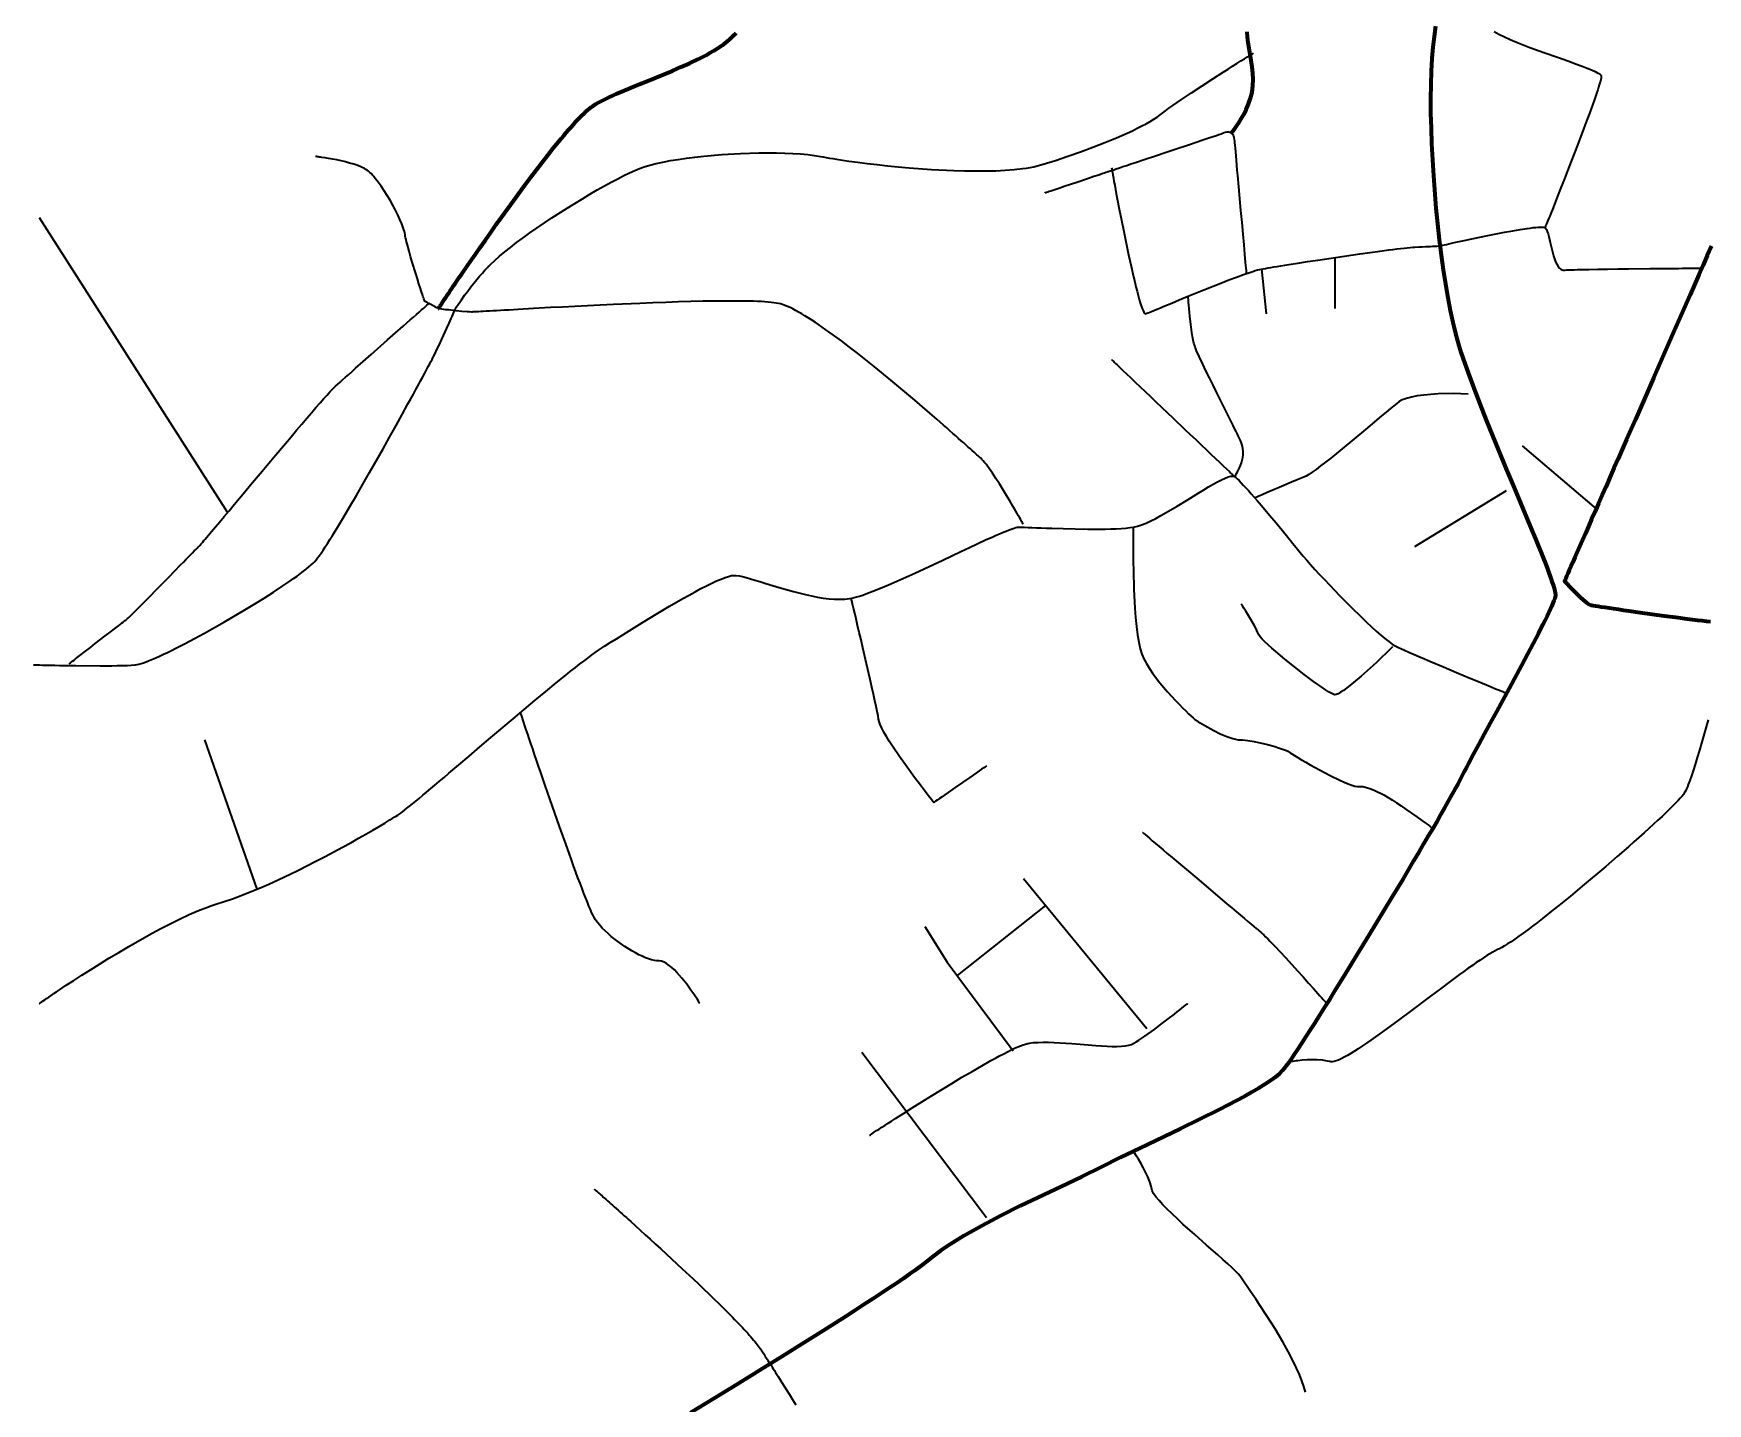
# Model space of a CAD drawing. Header units: inches. Extents: x -107 to 376, y -240 to 294.
# Drawn here: x -106.7 to -20.9, y 40.3 to 110.6 of the extents above; entities that cross this region are included whole.
import ezdxf

# ---------------------------------------------------------------- set-up
doc = ezdxf.new("R2010")
doc.units = ezdxf.units.IN
doc.header["$MEASUREMENT"] = 0
for name, color, linetype in [('Routes 2', 7, 'Continuous'), ('Routes 3', 7, 'Continuous'), ('Routes 4', 7, 'Continuous')]:
    doc.layers.add(name, color=color, linetype=linetype)

msp = doc.modelspace()

# ---------------------------------------------------------------- linework, layer by layer
at = {"layer": 'Routes 2', "color": 7, "lineweight": 106, "true_color": 0xffffff}
for points in [[(-34.841, 110.923), (-34.914, 110.392), (-34.978, 109.855), (-35.027, 109.264), (-35.061, 108.625), (-35.083, 107.943), (-35.09, 107.224), (-35.086, 106.472), (-35.068, 105.695), (-35.039, 104.897), (-34.948, 103.261), (-34.816, 101.609), (-34.736, 100.791), (-34.646, 99.986), (-34.549, 99.2), (-34.444, 98.437), (-34.331, 97.704), (-34.211, 97.007), (-34.086, 96.35), (-33.954, 95.739), (-33.814, 95.172), (-33.731, 94.874), (-33.636, 94.559), (-33.532, 94.229), (-33.418, 93.884), (-33.163, 93.155), (-32.878, 92.383), (-32.568, 91.575), (-32.239, 90.743), (-31.897, 89.895), (-31.192, 88.191), (-30.841, 87.353), (-30.498, 86.537), (-30.169, 85.752), (-29.859, 85.009), (-29.713, 84.656), (-29.574, 84.316), (-29.442, 83.992), (-29.319, 83.684), (-29.205, 83.393), (-29.1, 83.12), (-29.005, 82.868), (-28.922, 82.636), (-28.85, 82.426), (-28.791, 82.239), (-28.745, 82.077), (-28.712, 81.941), (-28.694, 81.831), (-28.691, 81.75), (-28.703, 81.682), (-28.728, 81.596), (-28.765, 81.489), (-28.815, 81.364), (-28.875, 81.221), (-28.947, 81.062), (-29.028, 80.886), (-29.119, 80.695), (-29.219, 80.49), (-29.327, 80.272), (-29.566, 79.801), (-29.831, 79.289), (-30.118, 78.744), (-30.421, 78.173), (-31.061, 76.985), (-31.712, 75.786), (-32.03, 75.202), (-32.337, 74.638), (-32.628, 74.101), (-32.899, 73.601), (-33.145, 73.143), (-33.256, 72.933), (-33.36, 72.736), (-33.455, 72.554), (-33.541, 72.388), (-33.694, 72.089), (-33.79, 71.906), (-33.908, 71.691), (-34.044, 71.445), (-34.199, 71.171), (-34.371, 70.869), (-34.558, 70.542), (-34.761, 70.192), (-34.977, 69.82), (-35.206, 69.428), (-35.447, 69.019), (-35.698, 68.593), (-35.959, 68.153), (-36.504, 67.238), (-37.074, 66.287), (-38.254, 64.337), (-38.846, 63.367), (-39.428, 62.42), (-39.991, 61.51), (-40.263, 61.074), (-40.527, 60.652), (-40.781, 60.247), (-41.026, 59.861), (-41.259, 59.494), (-41.48, 59.15), (-41.688, 58.829), (-41.881, 58.535), (-42.059, 58.267), (-42.22, 58.029), (-42.363, 57.822), (-42.487, 57.649), (-42.591, 57.509), (-42.675, 57.407), (-42.833, 57.246), (-43.037, 57.075), (-43.283, 56.894), (-43.57, 56.703), (-43.893, 56.503), (-44.249, 56.296), (-44.635, 56.08), (-45.049, 55.858), (-45.487, 55.63), (-45.945, 55.397), (-46.913, 54.919), (-47.927, 54.428), (-49.995, 53.435), (-50.998, 52.944), (-51.978, 52.459), (-52.995, 51.969), (-54.036, 51.474), (-56.124, 50.468), (-57.136, 49.96), (-58.104, 49.449), (-58.566, 49.192), (-59.011, 48.935), (-59.437, 48.677), (-59.84, 48.419), (-60.22, 48.161), (-60.574, 47.903), (-60.9, 47.645), (-61.072, 47.506), (-61.281, 47.346), (-61.527, 47.166), (-61.806, 46.967), (-62.119, 46.75), (-62.462, 46.515), (-62.834, 46.265), (-63.233, 46), (-63.657, 45.72), (-64.105, 45.428), (-64.575, 45.124), (-65.065, 44.809), (-65.573, 44.485), (-66.098, 44.152), (-67.189, 43.464), (-68.325, 42.755), (-69.491, 42.032), (-70.672, 41.304), (-71.855, 40.58), (-73.026, 39.867)], [(-20.697, 99.647), (-20.907, 99.169), (-21.121, 98.68), (-21.34, 98.181), (-21.789, 97.158), (-22.25, 96.109), (-22.718, 95.042), (-23.662, 92.89), (-24.131, 91.822), (-24.592, 90.77), (-25.043, 89.743), (-25.262, 89.242), (-25.478, 88.75), (-25.689, 88.269), (-25.895, 87.799), (-26.095, 87.342), (-26.29, 86.899), (-26.478, 86.471), (-26.659, 86.058), (-26.832, 85.663), (-26.997, 85.285), (-27.155, 84.927), (-27.303, 84.589), (-27.442, 84.272), (-27.571, 83.977), (-27.69, 83.706), (-27.798, 83.459), (-27.895, 83.238), (-27.981, 83.043), (-28.054, 82.876), (-28.115, 82.737), (-28.162, 82.629), (-28.196, 82.551), (-28.216, 82.505), (-28.222, 82.492), (-28.218, 82.488), (-28.191, 82.458), (-28.141, 82.403), (-28.071, 82.328), (-27.985, 82.235), (-27.884, 82.13), (-27.656, 81.897), (-27.413, 81.66), (-27.293, 81.551), (-27.179, 81.453), (-27.074, 81.371), (-26.981, 81.307), (-26.904, 81.268), (-26.872, 81.258), (-26.827, 81.25), (-26.749, 81.237), (-26.64, 81.22), (-26.503, 81.199), (-26.338, 81.174), (-26.15, 81.146), (-25.939, 81.114), (-25.709, 81.081), (-25.461, 81.045), (-25.198, 81.007), (-24.922, 80.967), (-24.339, 80.884), (-23.116, 80.715), (-22.511, 80.634), (-21.935, 80.56), (-21.664, 80.526), (-21.406, 80.494), (-21.165, 80.466), (-20.942, 80.44), (-20.739, 80.419)]]:
    msp.add_lwpolyline(points, dxfattribs=at)
at = {"layer": 'Routes 3', "color": 7, "lineweight": 70, "true_color": 0xffffff}
for points in [[(-85.96, 96.455), (-85.957, 96.46), (-85.946, 96.476), (-85.929, 96.501), (-85.906, 96.536), (-85.876, 96.581), (-85.84, 96.635), (-85.798, 96.697), (-85.75, 96.769), (-85.697, 96.848), (-85.638, 96.936), (-85.573, 97.031), (-85.503, 97.134), (-85.429, 97.244), (-85.349, 97.362), (-85.265, 97.486), (-85.176, 97.616), (-85.083, 97.753), (-84.986, 97.895), (-84.885, 98.043), (-84.779, 98.197), (-84.67, 98.355), (-84.558, 98.519), (-84.442, 98.687), (-84.323, 98.859), (-84.076, 99.215), (-83.818, 99.585), (-83.55, 99.967), (-83.274, 100.358), (-82.991, 100.757), (-82.703, 101.161), (-82.114, 101.975), (-81.519, 102.784), (-81.222, 103.181), (-80.927, 103.57), (-80.636, 103.949), (-80.35, 104.316), (-80.07, 104.668), (-79.797, 105.004), (-79.664, 105.165), (-79.533, 105.322), (-79.405, 105.473), (-79.28, 105.618), (-79.157, 105.758), (-79.038, 105.891), (-78.921, 106.019), (-78.808, 106.139), (-78.699, 106.253), (-78.593, 106.36), (-78.491, 106.459), (-78.393, 106.551), (-78.3, 106.635), (-78.21, 106.711), (-78.125, 106.778), (-78.045, 106.836), (-77.97, 106.885), (-77.897, 106.929), (-77.743, 107.016), (-77.58, 107.103), (-77.408, 107.19), (-77.228, 107.277), (-77.04, 107.364), (-76.846, 107.452), (-76.645, 107.54), (-76.438, 107.628), (-76.226, 107.717), (-75.789, 107.896), (-75.34, 108.078), (-74.881, 108.262), (-73.96, 108.64), (-73.506, 108.835), (-73.064, 109.034), (-72.639, 109.238), (-72.433, 109.341), (-72.234, 109.446), (-72.041, 109.553), (-71.855, 109.661), (-71.677, 109.77), (-71.508, 109.881), (-71.347, 109.994), (-71.196, 110.108), (-71.055, 110.224), (-70.925, 110.342), (-70.807, 110.461), (-70.75, 110.523), (-70.69, 110.594)], [(-45.302, 105.462), (-45.297, 105.467), (-45.283, 105.484), (-45.229, 105.549), (-45.147, 105.654), (-45.043, 105.796), (-44.924, 105.97), (-44.796, 106.175), (-44.665, 106.407), (-44.539, 106.663), (-44.422, 106.94), (-44.322, 107.234), (-44.245, 107.543), (-44.198, 107.864), (-44.186, 108.193), (-44.202, 108.523), (-44.237, 108.85), (-44.285, 109.172), (-44.393, 109.793), (-44.441, 110.087), (-44.478, 110.366), (-44.498, 110.63)]]:
    msp.add_lwpolyline(points, dxfattribs=at)
at = {"layer": 'Routes 4', "color": 7, "lineweight": 35, "true_color": 0xffffff}
for points in [[(-31.837, 110.646), (-31.587, 110.513), (-31.308, 110.379), (-31.006, 110.244), (-30.684, 110.11), (-30.346, 109.976), (-29.998, 109.842), (-29.284, 109.581), (-28.577, 109.331), (-28.237, 109.211), (-27.912, 109.095), (-27.605, 108.984), (-27.322, 108.879), (-27.066, 108.779), (-26.842, 108.685), (-26.653, 108.598), (-26.574, 108.558), (-26.505, 108.519), (-26.448, 108.482), (-26.402, 108.447), (-26.369, 108.415), (-26.348, 108.384), (-26.34, 108.356), (-26.341, 108.317), (-26.349, 108.264), (-26.363, 108.197), (-26.383, 108.116), (-26.409, 108.022), (-26.441, 107.916), (-26.477, 107.798), (-26.519, 107.669), (-26.565, 107.529), (-26.67, 107.221), (-26.791, 106.88), (-26.926, 106.508), (-27.072, 106.113), (-27.226, 105.699), (-27.555, 104.834), (-27.895, 103.953), (-28.064, 103.519), (-28.23, 103.097), (-28.39, 102.69), (-28.542, 102.306), (-28.684, 101.947), (-28.814, 101.62), (-28.929, 101.329), (-28.981, 101.199), (-29.029, 101.08), (-29.072, 100.973), (-29.11, 100.878), (-29.143, 100.796), (-29.171, 100.727), (-29.193, 100.672), (-29.209, 100.633), (-29.218, 100.608), (-29.222, 100.6)], [(-106.715, 78.2), (-106.71, 78.199), (-106.695, 78.199), (-106.635, 78.197), (-106.54, 78.195), (-106.412, 78.191), (-106.254, 78.187), (-106.068, 78.183), (-105.859, 78.178), (-105.629, 78.174), (-105.38, 78.169), (-105.117, 78.164), (-104.841, 78.16), (-104.699, 78.158), (-104.548, 78.156), (-103.292, 78.147), (-102.988, 78.148), (-102.695, 78.151), (-102.417, 78.156), (-102.157, 78.162), (-101.92, 78.171), (-101.708, 78.182), (-101.526, 78.195), (-101.486, 78.199), (-101.407, 78.211), (-101.309, 78.233), (-101.197, 78.265), (-101.07, 78.307), (-100.93, 78.359), (-100.777, 78.418), (-100.612, 78.487), (-100.436, 78.563), (-100.25, 78.647), (-100.053, 78.738), (-99.848, 78.836), (-99.634, 78.941), (-99.412, 79.051), (-98.947, 79.289), (-98.46, 79.546), (-97.956, 79.819), (-97.44, 80.105), (-96.918, 80.401), (-95.879, 81.011), (-95.372, 81.318), (-94.883, 81.622), (-94.415, 81.92), (-93.975, 82.21), (-93.568, 82.487), (-93.379, 82.62), (-93.2, 82.749), (-93.032, 82.873), (-92.876, 82.992), (-92.733, 83.105), (-92.603, 83.213), (-92.486, 83.315), (-92.385, 83.41), (-92.298, 83.498), (-92.226, 83.58), (-92.149, 83.677), (-92.064, 83.792), (-91.97, 83.925), (-91.867, 84.074), (-91.757, 84.24), (-91.639, 84.421), (-91.515, 84.616), (-91.384, 84.825), (-91.247, 85.046), (-91.105, 85.279), (-90.958, 85.522), (-90.806, 85.776), (-90.49, 86.309), (-90.162, 86.871), (-89.824, 87.455), (-89.482, 88.054), (-88.794, 89.269), (-88.457, 89.87), (-88.13, 90.459), (-87.815, 91.027), (-87.516, 91.569), (-87.375, 91.827), (-87.238, 92.076), (-87.108, 92.314), (-86.984, 92.541), (-86.867, 92.757), (-86.758, 92.959), (-86.656, 93.147), (-86.562, 93.321), (-86.478, 93.479), (-86.402, 93.621), (-86.336, 93.746), (-86.28, 93.852), (-86.235, 93.939), (-86.2, 94.006), (-86.146, 94.116), (-86.029, 94.357), (-85.905, 94.62), (-85.777, 94.896), (-85.526, 95.448), (-85.41, 95.706), (-85.305, 95.941), (-85.258, 96.046), (-85.216, 96.142), (-85.178, 96.227), (-85.146, 96.301), (-85.119, 96.361), (-85.099, 96.408), (-85.085, 96.439), (-85.079, 96.454), (-85.078, 96.455), (-85.077, 96.457), (-85.067, 96.473), (-85.025, 96.537), (-84.942, 96.662), (-84.777, 96.905), (-84.613, 97.135), (-84.452, 97.355), (-84.294, 97.562), (-84.14, 97.758), (-83.99, 97.942), (-83.844, 98.114), (-83.704, 98.274), (-83.57, 98.422), (-83.443, 98.558), (-83.382, 98.621), (-83.352, 98.652), (-83.344, 98.66), (-83.323, 98.681), (-83.275, 98.729), (-83.065, 98.927), (-82.824, 99.138), (-82.556, 99.361), (-82.263, 99.593), (-81.947, 99.834), (-81.613, 100.08), (-81.262, 100.332), (-80.897, 100.586), (-80.136, 101.098), (-79.354, 101.601), (-78.572, 102.084), (-78.188, 102.313), (-77.812, 102.532), (-77.448, 102.739), (-77.097, 102.932), (-76.763, 103.11), (-76.449, 103.272), (-76.157, 103.414), (-75.89, 103.536), (-75.65, 103.637), (-75.4, 103.725), (-75.113, 103.81), (-74.793, 103.89), (-74.442, 103.965), (-74.065, 104.036), (-73.665, 104.102), (-73.244, 104.163), (-72.805, 104.218), (-72.353, 104.268), (-71.42, 104.349), (-70.471, 104.406), (-69.53, 104.436), (-69.071, 104.44), (-68.624, 104.437), (-68.192, 104.427), (-67.779, 104.409), (-67.387, 104.383), (-67.02, 104.349), (-66.682, 104.307), (-66.374, 104.256), (-66.229, 104.228), (-66.074, 104.198), (-65.907, 104.169), (-65.729, 104.138), (-65.541, 104.108), (-65.343, 104.077), (-64.919, 104.015), (-64.462, 103.953), (-63.977, 103.892), (-63.466, 103.832), (-62.935, 103.775), (-62.387, 103.722), (-61.826, 103.672), (-60.684, 103.589), (-59.54, 103.531), (-58.978, 103.514), (-58.429, 103.506), (-57.895, 103.508), (-57.382, 103.52), (-56.894, 103.543), (-56.433, 103.578), (-56.006, 103.627), (-55.806, 103.656), (-55.616, 103.689), (-55.435, 103.725), (-55.266, 103.765), (-54.953, 103.855), (-54.324, 104.051), (-53.684, 104.263), (-53.042, 104.487), (-52.407, 104.721), (-51.788, 104.962), (-51.196, 105.206), (-50.913, 105.328), (-50.639, 105.451), (-50.377, 105.572), (-50.128, 105.693), (-49.892, 105.812), (-49.67, 105.93), (-49.465, 106.045), (-49.277, 106.158), (-49.107, 106.268), (-48.956, 106.375), (-48.824, 106.479), (-48.677, 106.594), (-48.503, 106.723), (-48.306, 106.864), (-48.089, 107.016), (-47.854, 107.177), (-47.605, 107.345), (-47.346, 107.518), (-46.257, 108.228), (-45.726, 108.568), (-45.475, 108.728), (-45.237, 108.879), (-45.016, 109.018), (-44.814, 109.145), (-44.634, 109.258), (-44.481, 109.354), (-44.356, 109.431), (-44.306, 109.463), (-44.263, 109.489), (-44.23, 109.51), (-44.205, 109.525), (-44.19, 109.534), (-44.185, 109.537)], [(-54.857, 102.394), (-54.848, 102.397), (-54.82, 102.406), (-54.776, 102.421), (-54.717, 102.441), (-54.643, 102.465), (-54.555, 102.495), (-54.347, 102.564), (-54.099, 102.647), (-53.823, 102.74), (-53.224, 102.94), (-52.624, 103.141), (-52.348, 103.233), (-52.101, 103.316), (-51.892, 103.386), (-51.805, 103.415), (-51.731, 103.44), (-51.671, 103.46), (-51.627, 103.474), (-51.6, 103.483), (-51.59, 103.487), (-51.574, 103.492), (-51.524, 103.509), (-51.444, 103.535), (-51.337, 103.571), (-51.203, 103.616), (-51.045, 103.669), (-50.866, 103.729), (-50.668, 103.795), (-50.452, 103.867), (-50.221, 103.945), (-49.722, 104.112), (-49.188, 104.29), (-48.638, 104.474), (-48.087, 104.658), (-47.553, 104.837), (-47.054, 105.004), (-46.823, 105.081), (-46.607, 105.153), (-46.409, 105.22), (-46.23, 105.279), (-46.072, 105.332), (-45.938, 105.377), (-45.831, 105.413), (-45.751, 105.44), (-45.702, 105.456), (-45.685, 105.462), (-45.664, 105.471), (-45.608, 105.49), (-45.529, 105.507), (-45.437, 105.51), (-45.342, 105.485), (-45.257, 105.422), (-45.221, 105.371), (-45.191, 105.307), (-45.169, 105.226), (-45.156, 105.128), (-45.15, 105.058), (-45.141, 104.956), (-45.13, 104.825), (-45.116, 104.668), (-45.1, 104.485), (-45.082, 104.28), (-45.062, 104.055), (-45.04, 103.811), (-45.017, 103.552), (-44.993, 103.278), (-44.941, 102.699), (-44.83, 101.473), (-44.775, 100.861), (-44.722, 100.274), (-44.672, 99.729), (-44.65, 99.477), (-44.628, 99.243), (-44.609, 99.028), (-44.591, 98.834), (-44.576, 98.665), (-44.563, 98.521), (-44.552, 98.405), (-44.545, 98.32), (-44.54, 98.267), (-44.538, 98.249)], [(-55.974, 85.402), (-55.979, 85.41), (-55.992, 85.433), (-56.013, 85.472), (-56.042, 85.524), (-56.079, 85.589), (-56.122, 85.666), (-56.172, 85.753), (-56.227, 85.851), (-56.288, 85.958), (-56.354, 86.073), (-56.425, 86.195), (-56.5, 86.324), (-56.66, 86.596), (-56.83, 86.882), (-57.19, 87.467), (-57.371, 87.751), (-57.549, 88.018), (-57.636, 88.144), (-57.72, 88.263), (-57.801, 88.374), (-57.879, 88.477), (-57.953, 88.57), (-58.023, 88.652), (-58.089, 88.723), (-58.15, 88.782), (-58.184, 88.813), (-58.228, 88.853), (-58.281, 88.901), (-58.344, 88.959), (-58.416, 89.024), (-58.497, 89.097), (-58.587, 89.178), (-58.685, 89.265), (-58.79, 89.36), (-58.904, 89.462), (-59.025, 89.57), (-59.153, 89.684), (-59.287, 89.804), (-59.429, 89.93), (-59.576, 90.06), (-59.73, 90.196), (-59.889, 90.336), (-60.054, 90.481), (-60.398, 90.782), (-60.76, 91.097), (-61.139, 91.423), (-61.53, 91.758), (-61.934, 92.1), (-62.346, 92.447), (-62.765, 92.795), (-63.614, 93.488), (-64.04, 93.829), (-64.463, 94.162), (-64.882, 94.485), (-65.294, 94.796), (-65.696, 95.092), (-66.087, 95.372), (-66.464, 95.632), (-66.647, 95.755), (-66.825, 95.871), (-66.999, 95.982), (-67.168, 96.086), (-67.332, 96.184), (-67.49, 96.275), (-67.643, 96.359), (-67.79, 96.435), (-67.93, 96.503), (-68.064, 96.564), (-68.191, 96.616), (-68.31, 96.66), (-68.423, 96.694), (-68.527, 96.72), (-68.636, 96.739), (-68.759, 96.757), (-68.898, 96.773), (-69.051, 96.787), (-69.218, 96.8), (-69.398, 96.811), (-69.591, 96.82), (-69.796, 96.827), (-70.013, 96.833), (-70.241, 96.838), (-70.479, 96.841), (-70.728, 96.843), (-70.986, 96.843), (-71.253, 96.842), (-71.528, 96.84), (-71.811, 96.837), (-72.102, 96.832), (-72.4, 96.827), (-73.013, 96.813), (-73.648, 96.795), (-74.299, 96.774), (-74.963, 96.75), (-75.635, 96.723), (-76.986, 96.665), (-77.657, 96.633), (-78.319, 96.6), (-78.968, 96.568), (-79.599, 96.535), (-80.209, 96.502), (-80.504, 96.486), (-80.792, 96.47), (-81.073, 96.454), (-81.345, 96.439), (-81.609, 96.424), (-81.864, 96.41), (-82.109, 96.396), (-82.344, 96.382), (-82.568, 96.369), (-82.78, 96.357), (-82.981, 96.346), (-83.169, 96.335), (-83.345, 96.325), (-83.507, 96.316), (-83.655, 96.307), (-83.789, 96.3), (-83.907, 96.294), (-84.01, 96.289), (-84.097, 96.284), (-84.167, 96.281), (-84.22, 96.279), (-84.255, 96.279), (-84.366, 96.281), (-84.489, 96.286), (-84.757, 96.306), (-85.04, 96.335), (-85.317, 96.367), (-85.447, 96.383), (-85.568, 96.399), (-85.677, 96.414), (-85.772, 96.428), (-85.851, 96.439), (-85.91, 96.448), (-85.947, 96.453), (-85.96, 96.455), (-85.968, 96.459), (-85.99, 96.472), (-86.025, 96.491), (-86.07, 96.516), (-86.124, 96.545), (-86.183, 96.578), (-86.313, 96.649), (-86.442, 96.72), (-86.502, 96.753), (-86.555, 96.782), (-86.601, 96.807), (-86.635, 96.826), (-86.658, 96.839), (-86.666, 96.843), (-86.668, 96.851), (-86.676, 96.873), (-86.688, 96.909), (-86.704, 96.958), (-86.724, 97.019), (-86.748, 97.092), (-86.775, 97.175), (-86.805, 97.268), (-86.838, 97.369), (-86.874, 97.479), (-86.951, 97.719), (-87.034, 97.981), (-87.121, 98.259), (-87.297, 98.835), (-87.381, 99.12), (-87.459, 99.393), (-87.529, 99.65), (-87.56, 99.769), (-87.589, 99.882), (-87.613, 99.987), (-87.635, 100.084), (-87.652, 100.171), (-87.665, 100.248), (-87.679, 100.323), (-87.699, 100.406), (-87.725, 100.494), (-87.756, 100.589), (-87.792, 100.69), (-87.833, 100.795), (-87.927, 101.018), (-88.037, 101.255), (-88.16, 101.501), (-88.294, 101.752), (-88.437, 102.004), (-88.586, 102.253), (-88.738, 102.493), (-88.893, 102.722), (-89.046, 102.935), (-89.196, 103.127), (-89.27, 103.215), (-89.341, 103.295), (-89.411, 103.369), (-89.478, 103.434), (-89.543, 103.492), (-89.606, 103.54), (-89.67, 103.584), (-89.742, 103.626), (-89.905, 103.706), (-90.09, 103.78), (-90.292, 103.849), (-90.506, 103.912), (-90.727, 103.97), (-91.171, 104.069), (-91.384, 104.111), (-91.585, 104.147), (-91.768, 104.177), (-91.929, 104.202), (-91.999, 104.212), (-92.063, 104.221), (-92.118, 104.229), (-92.164, 104.235), (-92.201, 104.24), (-92.229, 104.243), (-92.246, 104.245), (-92.251, 104.246)], [(-51.447, 103.673), (-51.438, 103.62), (-51.424, 103.54), (-51.405, 103.433), (-51.381, 103.301), (-51.353, 103.146), (-51.321, 102.97), (-51.284, 102.774), (-51.244, 102.559), (-51.201, 102.329), (-51.154, 102.084), (-51.052, 101.557), (-50.942, 100.992), (-50.823, 100.402), (-50.574, 99.206), (-50.447, 98.626), (-50.322, 98.077), (-50.26, 97.818), (-50.199, 97.572), (-50.14, 97.341), (-50.083, 97.125), (-50.027, 96.928), (-49.974, 96.75), (-49.923, 96.593), (-49.875, 96.46), (-49.83, 96.351), (-49.788, 96.269), (-49.75, 96.215), (-49.715, 96.191), (-49.683, 96.196), (-49.636, 96.213), (-49.571, 96.238), (-49.489, 96.27), (-49.392, 96.31), (-49.281, 96.355), (-49.155, 96.407), (-49.017, 96.464), (-48.867, 96.527), (-48.706, 96.593), (-48.355, 96.739), (-47.973, 96.898), (-47.566, 97.066), (-46.71, 97.416), (-45.849, 97.759), (-45.436, 97.92), (-45.045, 98.068), (-44.682, 98.2), (-44.357, 98.312), (-44.211, 98.359), (-44.077, 98.4), (-43.956, 98.435), (-43.848, 98.462), (-43.667, 98.497), (-43.558, 98.516), (-43.432, 98.537), (-43.288, 98.561), (-43.128, 98.587), (-42.953, 98.616), (-42.764, 98.647), (-42.563, 98.679), (-42.349, 98.713), (-41.891, 98.786), (-41.398, 98.863), (-40.879, 98.943), (-38.714, 99.264), (-38.193, 99.337), (-37.697, 99.404), (-37.235, 99.464), (-37.019, 99.491), (-36.815, 99.515), (-36.624, 99.537), (-36.446, 99.557), (-36.283, 99.573), (-36.136, 99.586), (-36.006, 99.596), (-35.894, 99.602), (-35.693, 99.613), (-35.514, 99.622), (-35.356, 99.631), (-35.217, 99.638), (-35.097, 99.644), (-34.994, 99.65), (-34.906, 99.654), (-34.833, 99.658), (-34.773, 99.661), (-34.687, 99.666), (-34.637, 99.668), (-34.615, 99.669), (-34.608, 99.67), (-34.608, 99.67), (-34.602, 99.671), (-34.576, 99.677), (-34.528, 99.688), (-34.461, 99.703), (-34.375, 99.722), (-34.273, 99.745), (-34.154, 99.772), (-34.021, 99.801), (-33.874, 99.834), (-33.715, 99.868), (-33.366, 99.944), (-32.981, 100.026), (-32.572, 100.112), (-32.148, 100.198), (-31.293, 100.365), (-30.881, 100.44), (-30.493, 100.506), (-30.139, 100.561), (-29.977, 100.583), (-29.828, 100.602), (-29.691, 100.616), (-29.569, 100.626), (-29.463, 100.631), (-29.374, 100.631), (-29.302, 100.626), (-29.25, 100.614), (-29.195, 100.573), (-29.151, 100.503), (-29.109, 100.407), (-29.07, 100.289), (-29.032, 100.153), (-28.958, 99.841), (-28.879, 99.501), (-28.789, 99.162), (-28.738, 99.003), (-28.681, 98.856), (-28.619, 98.724), (-28.55, 98.612), (-28.474, 98.522), (-28.389, 98.46), (-28.295, 98.427), (-28.188, 98.428), (-28.108, 98.432), (-28.005, 98.437), (-27.88, 98.442), (-27.734, 98.446), (-27.57, 98.451), (-27.388, 98.455), (-27.19, 98.459), (-26.978, 98.463), (-26.515, 98.471), (-26.013, 98.479), (-25.482, 98.486), (-24.936, 98.492), (-23.841, 98.504), (-23.316, 98.509), (-22.823, 98.513), (-22.592, 98.515), (-22.373, 98.517), (-22.168, 98.519), (-21.979, 98.52), (-21.806, 98.522), (-21.651, 98.523), (-21.516, 98.524), (-21.402, 98.525), (-21.311, 98.525), (-21.244, 98.526), (-21.203, 98.526), (-21.189, 98.526)], [(-106.421, 101.13), (-96.765, 86.002)], [(-39.982, 96.455), (-39.982, 99.079)], [(-43.509, 96.189), (-43.744, 98.484)], [(-51.447, 93.842), (-51.442, 93.838), (-51.429, 93.825), (-51.407, 93.804), (-51.376, 93.775), (-51.337, 93.738), (-51.291, 93.694), (-51.237, 93.643), (-51.176, 93.584), (-51.033, 93.449), (-50.864, 93.289), (-50.673, 93.107), (-50.46, 92.905), (-50.23, 92.685), (-49.983, 92.451), (-49.722, 92.203), (-49.449, 91.944), (-49.168, 91.676), (-48.879, 91.402), (-48.29, 90.842), (-47.701, 90.282), (-47.413, 90.008), (-47.131, 89.74), (-46.859, 89.481), (-46.598, 89.233), (-46.351, 88.999), (-46.12, 88.779), (-45.908, 88.577), (-45.716, 88.395), (-45.548, 88.235), (-45.405, 88.1), (-45.344, 88.041), (-45.29, 87.99), (-45.243, 87.946), (-45.204, 87.909), (-45.174, 87.88), (-45.152, 87.859), (-45.138, 87.846), (-45.134, 87.842), (-45.126, 87.852), (-45.105, 87.884), (-45.073, 87.934), (-45.032, 88.002), (-44.986, 88.085), (-44.936, 88.183), (-44.885, 88.293), (-44.836, 88.415), (-44.791, 88.546), (-44.752, 88.686), (-44.723, 88.832), (-44.706, 88.983), (-44.702, 89.137), (-44.716, 89.293), (-44.748, 89.45), (-44.803, 89.606), (-44.84, 89.69), (-44.885, 89.789), (-44.938, 89.902), (-44.997, 90.027), (-45.063, 90.163), (-45.135, 90.31), (-45.211, 90.467), (-45.293, 90.631), (-45.467, 90.983), (-45.653, 91.356), (-46.043, 92.136), (-46.238, 92.527), (-46.427, 92.908), (-46.605, 93.272), (-46.769, 93.609), (-46.843, 93.766), (-46.913, 93.914), (-46.976, 94.051), (-47.033, 94.176), (-47.083, 94.289), (-47.125, 94.389), (-47.159, 94.474), (-47.184, 94.544), (-47.224, 94.682), (-47.262, 94.844), (-47.296, 95.025), (-47.329, 95.221), (-47.386, 95.64), (-47.432, 96.064), (-47.452, 96.266), (-47.468, 96.457), (-47.483, 96.63), (-47.494, 96.783), (-47.503, 96.909), (-47.51, 97.005), (-47.514, 97.066), (-47.515, 97.082), (-47.515, 97.087)], [(-104.878, 78.258), (-104.87, 78.264), (-104.849, 78.28), (-104.814, 78.308), (-104.766, 78.345), (-104.707, 78.391), (-104.637, 78.445), (-104.557, 78.507), (-104.469, 78.576), (-104.268, 78.732), (-104.043, 78.907), (-103.8, 79.095), (-103.546, 79.292), (-103.034, 79.688), (-102.791, 79.876), (-102.565, 80.05), (-102.364, 80.204), (-102.275, 80.272), (-102.195, 80.333), (-102.125, 80.386), (-102.066, 80.431), (-102.018, 80.466), (-101.982, 80.492), (-101.945, 80.522), (-101.892, 80.568), (-101.825, 80.631), (-101.744, 80.708), (-101.651, 80.798), (-101.546, 80.901), (-101.43, 81.016), (-101.306, 81.14), (-101.173, 81.274), (-101.033, 81.415), (-100.735, 81.718), (-100.421, 82.038), (-100.099, 82.368), (-99.777, 82.698), (-99.465, 83.019), (-99.17, 83.322), (-99.031, 83.465), (-98.9, 83.599), (-98.778, 83.724), (-98.665, 83.839), (-98.563, 83.943), (-98.472, 84.035), (-98.395, 84.113), (-98.331, 84.176), (-98.282, 84.224), (-98.249, 84.255), (-98.232, 84.271), (-98.208, 84.297), (-98.176, 84.332), (-98.136, 84.377), (-98.089, 84.43), (-98.036, 84.492), (-97.975, 84.563), (-97.908, 84.641), (-97.756, 84.821), (-97.581, 85.028), (-97.384, 85.262), (-97.169, 85.519), (-96.936, 85.797), (-96.688, 86.094), (-96.427, 86.407), (-96.154, 86.734), (-95.872, 87.071), (-95.583, 87.418), (-94.989, 88.128), (-94.389, 88.845), (-93.798, 89.548), (-93.51, 89.889), (-93.231, 90.219), (-92.962, 90.535), (-92.705, 90.837), (-92.461, 91.12), (-92.234, 91.383), (-92.024, 91.624), (-91.834, 91.839), (-91.666, 92.026), (-91.59, 92.109), (-91.521, 92.184), (-91.458, 92.25), (-91.402, 92.309), (-91.353, 92.358), (-91.311, 92.398), (-91.224, 92.478), (-91.12, 92.573), (-91, 92.682), (-90.865, 92.804), (-90.716, 92.937), (-90.556, 93.081), (-90.384, 93.234), (-90.203, 93.396), (-89.817, 93.739), (-89.408, 94.102), (-88.567, 94.846), (-88.156, 95.209), (-87.765, 95.554), (-87.581, 95.717), (-87.405, 95.871), (-87.24, 96.017), (-87.087, 96.152), (-86.946, 96.276), (-86.82, 96.386), (-86.71, 96.483), (-86.617, 96.565), (-86.542, 96.631), (-86.487, 96.68), (-86.453, 96.709), (-86.442, 96.72)], [(-33.161, 92.075), (-33.916, 92.102), (-34.697, 92.084), (-35.078, 92.058), (-35.439, 92.022), (-35.775, 91.976), (-36.076, 91.92), (-36.333, 91.854), (-36.54, 91.778), (-36.7, 91.685), (-36.815, 91.598), (-36.967, 91.478), (-37.152, 91.328), (-37.365, 91.152), (-37.603, 90.955), (-37.862, 90.739), (-38.426, 90.266), (-39.026, 89.765), (-39.631, 89.266), (-40.209, 88.797), (-40.478, 88.583), (-40.729, 88.389), (-40.957, 88.217), (-41.159, 88.072), (-41.331, 87.957), (-41.469, 87.875), (-41.677, 87.786), (-41.928, 87.682), (-42.219, 87.56), (-42.856, 87.289), (-43.172, 87.153), (-43.465, 87.027), (-43.72, 86.917), (-43.921, 86.83), (-43.997, 86.797), (-44.053, 86.773), (-44.088, 86.758), (-44.1, 86.752)], [(-30.398, 89.427), (-26.598, 86.197)], [(-106.421, 60.842), (-106.413, 60.847), (-106.389, 60.864), (-106.349, 60.892), (-106.294, 60.93), (-106.225, 60.977), (-106.141, 61.035), (-106.044, 61.101), (-105.935, 61.175), (-105.812, 61.258), (-105.678, 61.348), (-105.533, 61.445), (-105.377, 61.549), (-105.21, 61.66), (-105.034, 61.776), (-104.654, 62.024), (-104.241, 62.29), (-103.799, 62.571), (-103.333, 62.863), (-102.847, 63.162), (-102.345, 63.465), (-101.83, 63.769), (-100.783, 64.363), (-100.259, 64.647), (-99.739, 64.917), (-99.229, 65.169), (-98.731, 65.401), (-98.252, 65.608), (-97.794, 65.787), (-97.574, 65.865), (-97.362, 65.935), (-96.946, 66.063), (-96.513, 66.21), (-96.065, 66.376), (-95.603, 66.558), (-95.131, 66.755), (-94.651, 66.964), (-94.166, 67.184), (-93.193, 67.648), (-92.235, 68.13), (-91.768, 68.373), (-91.314, 68.614), (-90.874, 68.852), (-90.451, 69.084), (-90.049, 69.309), (-89.67, 69.524), (-89.317, 69.728), (-88.993, 69.918), (-88.7, 70.093), (-88.442, 70.249), (-88.327, 70.321), (-88.221, 70.387), (-88.125, 70.447), (-88.04, 70.502), (-87.89, 70.603), (-87.799, 70.67), (-87.692, 70.752), (-87.57, 70.848), (-87.433, 70.957), (-87.283, 71.078), (-87.12, 71.212), (-86.944, 71.357), (-86.757, 71.513), (-86.558, 71.679), (-86.35, 71.855), (-86.131, 72.039), (-85.903, 72.232), (-85.667, 72.432), (-85.423, 72.64), (-84.915, 73.073), (-84.383, 73.526), (-83.833, 73.994), (-83.271, 74.472), (-82.128, 75.439), (-81.559, 75.917), (-80.998, 76.385), (-80.451, 76.837), (-79.922, 77.269), (-79.418, 77.676), (-79.177, 77.868), (-78.943, 78.051), (-78.718, 78.226), (-78.503, 78.391), (-78.297, 78.546), (-78.102, 78.691), (-77.919, 78.823), (-77.747, 78.944), (-77.588, 79.052), (-77.441, 79.147), (-77.143, 79.338), (-76.831, 79.536), (-76.177, 79.948), (-75.494, 80.371), (-74.798, 80.793), (-74.105, 81.204), (-73.432, 81.591), (-73.108, 81.772), (-72.795, 81.943), (-72.495, 82.102), (-72.209, 82.249), (-71.941, 82.38), (-71.692, 82.496), (-71.463, 82.595), (-71.258, 82.674), (-71.078, 82.733), (-70.925, 82.771), (-70.8, 82.785), (-70.683, 82.779), (-70.538, 82.756), (-70.369, 82.72), (-70.177, 82.672), (-69.964, 82.613), (-69.733, 82.545), (-69.484, 82.47), (-69.221, 82.389), (-68.945, 82.304), (-68.364, 82.129), (-67.755, 81.956), (-67.137, 81.8), (-66.523, 81.672), (-66.224, 81.623), (-65.931, 81.587), (-65.649, 81.564), (-65.377, 81.556), (-65.12, 81.566), (-64.877, 81.594), (-64.762, 81.616), (-64.639, 81.645), (-64.505, 81.681), (-64.36, 81.725), (-64.205, 81.776), (-64.041, 81.833), (-63.685, 81.966), (-63.298, 82.121), (-62.885, 82.294), (-62.449, 82.484), (-61.997, 82.686), (-61.531, 82.898), (-61.057, 83.117), (-60.104, 83.564), (-59.634, 83.786), (-59.175, 84.004), (-58.731, 84.213), (-58.306, 84.411), (-57.906, 84.596), (-57.535, 84.764), (-57.362, 84.841), (-57.198, 84.912), (-57.043, 84.978), (-56.899, 85.037), (-56.765, 85.091), (-56.643, 85.137), (-56.533, 85.176), (-56.435, 85.208), (-56.35, 85.232), (-56.279, 85.247), (-56.222, 85.254), (-56.174, 85.255), (-56.055, 85.252), (-55.905, 85.248), (-55.728, 85.242), (-55.526, 85.235), (-55.301, 85.226), (-55.055, 85.216), (-54.793, 85.207), (-54.515, 85.196), (-53.926, 85.177), (-53.308, 85.161), (-52.682, 85.152), (-52.068, 85.151), (-51.772, 85.155), (-51.487, 85.162), (-51.215, 85.173), (-50.959, 85.187), (-50.722, 85.206), (-50.506, 85.229), (-50.314, 85.258), (-50.12, 85.303), (-49.907, 85.374), (-49.677, 85.466), (-49.434, 85.578), (-49.178, 85.706), (-48.913, 85.848), (-48.64, 86.001), (-48.082, 86.331), (-47.521, 86.675), (-46.977, 87.012), (-46.717, 87.171), (-46.468, 87.32), (-46.232, 87.457), (-46.012, 87.579), (-45.809, 87.684), (-45.627, 87.768), (-45.467, 87.829), (-45.332, 87.865), (-45.224, 87.872), (-45.18, 87.865), (-45.145, 87.849), (-45.081, 87.798), (-45.003, 87.726), (-44.912, 87.637), (-44.808, 87.53), (-44.693, 87.409), (-44.567, 87.274), (-44.433, 87.126), (-44.291, 86.968), (-43.988, 86.624), (-43.668, 86.254), (-43.341, 85.869), (-43.015, 85.481), (-42.702, 85.102), (-42.409, 84.742), (-42.273, 84.574), (-42.147, 84.414), (-41.918, 84.123), (-41.784, 83.958), (-41.624, 83.77), (-41.442, 83.56), (-41.24, 83.333), (-41.02, 83.089), (-40.785, 82.833), (-40.536, 82.566), (-40.278, 82.292), (-39.738, 81.732), (-39.186, 81.173), (-38.64, 80.638), (-38.375, 80.386), (-38.119, 80.148), (-37.874, 79.927), (-37.643, 79.725), (-37.428, 79.545), (-37.231, 79.39), (-37.055, 79.262), (-36.902, 79.164), (-36.772, 79.097), (-36.701, 79.064), (-36.62, 79.028), (-36.432, 78.944), (-36.211, 78.848), (-35.963, 78.74), (-35.69, 78.623), (-35.397, 78.498), (-35.088, 78.367), (-34.436, 78.092), (-33.768, 77.811), (-33.114, 77.539), (-32.803, 77.409), (-32.508, 77.286), (-32.232, 77.172), (-31.981, 77.067), (-31.757, 76.974), (-31.564, 76.895), (-31.408, 76.83), (-31.344, 76.804), (-31.291, 76.782), (-31.249, 76.764), (-31.218, 76.752), (-31.199, 76.744), (-31.193, 76.741)], [(-35.895, 84.27), (-31.193, 87.136)], [(-50.33, 85.255), (-50.331, 85.243), (-50.331, 85.21), (-50.332, 85.155), (-50.334, 85.081), (-50.335, 84.987), (-50.336, 84.876), (-50.339, 84.606), (-50.34, 84.277), (-50.339, 83.899), (-50.336, 83.481), (-50.329, 83.032), (-50.301, 82.074), (-50.249, 81.096), (-50.212, 80.621), (-50.167, 80.167), (-50.113, 79.743), (-50.048, 79.358), (-49.973, 79.02), (-49.886, 78.738), (-49.783, 78.502), (-49.656, 78.262), (-49.508, 78.018), (-49.342, 77.771), (-48.971, 77.281), (-48.572, 76.809), (-48.174, 76.375), (-47.984, 76.178), (-47.805, 75.997), (-47.641, 75.834), (-47.494, 75.693), (-47.37, 75.575), (-47.27, 75.482), (-47.199, 75.417), (-47.161, 75.382), (-47.152, 75.375), (-47.126, 75.359), (-47.074, 75.327), (-46.998, 75.281), (-46.902, 75.224), (-46.789, 75.157), (-46.517, 75.003), (-46.204, 74.836), (-45.871, 74.671), (-45.539, 74.527), (-45.228, 74.418), (-45.087, 74.382), (-44.959, 74.362), (-44.729, 74.356), (-44.453, 74.328), (-44.137, 74.275), (-43.454, 74.117), (-43.124, 74.025), (-42.828, 73.931), (-42.583, 73.843), (-42.485, 73.803), (-42.407, 73.767), (-42.294, 73.696), (-42.197, 73.634), (-42.063, 73.552), (-41.898, 73.452), (-41.705, 73.338), (-41.489, 73.213), (-41.256, 73.079), (-40.755, 72.8), (-40.238, 72.526), (-39.743, 72.282), (-39.516, 72.178), (-39.308, 72.092), (-39.123, 72.026), (-38.968, 71.982), (-38.846, 71.965), (-38.755, 71.97), (-38.569, 71.961), (-38.37, 71.921), (-38.16, 71.852), (-37.943, 71.761), (-37.495, 71.529), (-37.05, 71.261), (-36.835, 71.124), (-36.598, 70.969), (-36.336, 70.79), (-36.062, 70.599), (-35.79, 70.408), (-35.536, 70.226), (-35.313, 70.065), (-35.218, 69.996), (-35.136, 69.937), (-35.069, 69.888), (-35.019, 69.852), (-34.987, 69.829), (-34.977, 69.821)], [(-57.856, 73.025), (-57.873, 73.013), (-57.922, 72.978), (-58.001, 72.924), (-58.105, 72.851), (-58.232, 72.763), (-58.377, 72.662), (-58.711, 72.43), (-59.46, 71.909), (-59.821, 71.658), (-59.987, 71.543), (-60.138, 71.438), (-60.271, 71.345), (-60.383, 71.267), (-60.47, 71.206), (-60.53, 71.165), (-60.558, 71.145), (-60.568, 71.153), (-60.607, 71.203), (-60.677, 71.292), (-60.773, 71.415), (-60.893, 71.57), (-61.033, 71.753), (-61.191, 71.96), (-61.362, 72.187), (-61.544, 72.43), (-61.927, 72.952), (-62.313, 73.495), (-62.676, 74.03), (-62.84, 74.286), (-62.989, 74.528), (-63.119, 74.754), (-63.227, 74.959), (-63.31, 75.14), (-63.364, 75.292), (-63.389, 75.419), (-63.418, 75.583), (-63.46, 75.799), (-63.514, 76.061), (-63.579, 76.362), (-63.652, 76.698), (-63.733, 77.061), (-63.82, 77.445), (-64.005, 78.254), (-64.195, 79.073), (-64.288, 79.472), (-64.378, 79.854), (-64.463, 80.215), (-64.541, 80.548), (-64.612, 80.846), (-64.673, 81.105), (-64.724, 81.316), (-64.761, 81.475), (-64.775, 81.532), (-64.785, 81.575), (-64.791, 81.6), (-64.793, 81.609)], [(-37.042, 79.114), (-37.058, 79.097), (-37.106, 79.05), (-37.182, 78.976), (-37.283, 78.878), (-37.407, 78.759), (-37.55, 78.622), (-37.882, 78.309), (-38.65, 77.615), (-39.038, 77.286), (-39.398, 77.002), (-39.56, 76.886), (-39.706, 76.791), (-39.833, 76.721), (-39.939, 76.678), (-40.019, 76.667), (-40.087, 76.688), (-40.187, 76.74), (-40.318, 76.819), (-40.477, 76.922), (-40.661, 77.047), (-40.866, 77.19), (-41.087, 77.35), (-41.566, 77.707), (-42.069, 78.096), (-42.565, 78.494), (-43.026, 78.879), (-43.233, 79.06), (-43.421, 79.229), (-43.584, 79.384), (-43.72, 79.522), (-43.825, 79.641), (-43.895, 79.736), (-43.96, 79.881), (-44.038, 80.044), (-44.133, 80.224), (-44.353, 80.603), (-44.57, 80.955), (-44.663, 81.1), (-44.737, 81.214), (-44.785, 81.288), (-44.803, 81.315)], [(-72.555, 60.842), (-72.563, 60.856), (-72.587, 60.896), (-72.626, 60.959), (-72.679, 61.044), (-72.745, 61.146), (-72.822, 61.264), (-72.91, 61.394), (-73.007, 61.534), (-73.113, 61.681), (-73.226, 61.833), (-73.468, 62.14), (-73.727, 62.432), (-73.86, 62.566), (-73.993, 62.688), (-74.126, 62.796), (-74.258, 62.886), (-74.387, 62.957), (-74.512, 63.005), (-74.632, 63.028), (-74.751, 63.033), (-74.882, 63.051), (-75.025, 63.084), (-75.177, 63.131), (-75.338, 63.19), (-75.506, 63.261), (-75.679, 63.343), (-75.857, 63.435), (-76.038, 63.536), (-76.402, 63.763), (-76.76, 64.015), (-77.1, 64.285), (-77.26, 64.425), (-77.411, 64.567), (-77.552, 64.71), (-77.682, 64.853), (-77.798, 64.995), (-77.9, 65.136), (-77.989, 65.28), (-78.04, 65.381), (-78.1, 65.507), (-78.166, 65.658), (-78.24, 65.833), (-78.32, 66.029), (-78.406, 66.245), (-78.497, 66.48), (-78.594, 66.733), (-78.696, 67.002), (-78.802, 67.285), (-78.911, 67.582), (-79.024, 67.891), (-79.14, 68.21), (-79.258, 68.539), (-79.5, 69.218), (-79.747, 69.916), (-80.239, 71.327), (-80.478, 72.018), (-80.707, 72.683), (-80.816, 73.003), (-80.922, 73.312), (-81.023, 73.609), (-81.12, 73.893), (-81.211, 74.163), (-81.297, 74.416), (-81.377, 74.652), (-81.451, 74.869), (-81.517, 75.066), (-81.576, 75.241), (-81.627, 75.393), (-81.67, 75.52), (-81.704, 75.622), (-81.729, 75.696), (-81.745, 75.741), (-81.75, 75.757)], [(-20.851, 75.383), (-21.305, 73.824), (-21.418, 73.45), (-21.529, 73.094), (-21.636, 72.76), (-21.739, 72.454), (-21.837, 72.181), (-21.883, 72.059), (-21.927, 71.946), (-21.97, 71.845), (-22.01, 71.756), (-22.049, 71.678), (-22.085, 71.614), (-22.131, 71.546), (-22.2, 71.461), (-22.29, 71.359), (-22.401, 71.24), (-22.531, 71.106), (-22.68, 70.957), (-22.846, 70.795), (-23.028, 70.62), (-23.226, 70.434), (-23.437, 70.237), (-23.663, 70.03), (-23.9, 69.813), (-24.148, 69.589), (-24.407, 69.358), (-24.674, 69.12), (-24.95, 68.877), (-25.522, 68.378), (-26.113, 67.869), (-27.322, 66.848), (-27.923, 66.351), (-28.511, 65.872), (-28.798, 65.642), (-29.078, 65.419), (-29.35, 65.205), (-29.615, 64.999), (-29.869, 64.804), (-30.113, 64.62), (-30.346, 64.447), (-30.565, 64.288), (-30.772, 64.142), (-30.963, 64.01), (-31.139, 63.894), (-31.298, 63.795), (-31.439, 63.713), (-31.562, 63.649), (-31.666, 63.603), (-31.779, 63.549), (-31.906, 63.479), (-32.049, 63.396), (-32.204, 63.3), (-32.373, 63.191), (-32.553, 63.071), (-32.745, 62.94), (-32.946, 62.799), (-33.158, 62.649), (-33.378, 62.49), (-33.606, 62.324), (-34.083, 61.973), (-34.582, 61.601), (-35.096, 61.215), (-36.145, 60.428), (-36.667, 60.039), (-37.179, 59.662), (-37.674, 59.303), (-37.913, 59.132), (-38.145, 58.969), (-38.37, 58.813), (-38.587, 58.666), (-38.795, 58.529), (-38.993, 58.402), (-39.18, 58.285), (-39.356, 58.181), (-39.519, 58.089), (-39.669, 58.011), (-39.806, 57.947), (-39.928, 57.898), (-40.034, 57.866), (-40.124, 57.849), (-40.196, 57.851), (-40.256, 57.866), (-40.376, 57.894), (-40.631, 57.933), (-40.897, 57.953), (-41.164, 57.958), (-41.424, 57.95), (-41.669, 57.933), (-41.889, 57.912), (-41.987, 57.901), (-42.075, 57.889), (-42.153, 57.878), (-42.219, 57.868), (-42.273, 57.86), (-42.312, 57.853), (-42.337, 57.849), (-42.345, 57.848)], [(-97.955, 74.358), (-95.261, 66.7)], [(-49.859, 69.615), (-49.844, 69.602), (-49.798, 69.563), (-49.725, 69.501), (-49.626, 69.417), (-49.502, 69.312), (-49.356, 69.188), (-49.19, 69.047), (-49.005, 68.891), (-48.803, 68.72), (-48.587, 68.537), (-48.357, 68.342), (-48.117, 68.139), (-47.61, 67.71), (-47.081, 67.263), (-46.018, 66.365), (-45.513, 65.939), (-45.275, 65.738), (-45.047, 65.547), (-44.833, 65.367), (-44.634, 65.2), (-44.452, 65.047), (-44.288, 64.911), (-44.146, 64.792), (-44.026, 64.693), (-43.931, 64.614), (-43.862, 64.558), (-43.8, 64.506), (-43.726, 64.439), (-43.641, 64.358), (-43.545, 64.264), (-43.439, 64.158), (-43.325, 64.041), (-43.074, 63.779), (-42.8, 63.488), (-42.511, 63.176), (-41.915, 62.524), (-41.623, 62.202), (-41.346, 61.894), (-41.091, 61.609), (-40.974, 61.478), (-40.865, 61.356), (-40.766, 61.245), (-40.676, 61.144), (-40.598, 61.057), (-40.532, 60.982), (-40.479, 60.922), (-40.44, 60.878), (-40.416, 60.851), (-40.408, 60.842)], [(-55.967, 67.243), (-49.638, 59.571)], [(-54.827, 65.86), (-59.365, 62.281)], [(-61.017, 64.783), (-59.871, 62.962), (-56.489, 58.414)], [(-63.853, 54.092), (-63.842, 54.1), (-63.81, 54.12), (-63.758, 54.155), (-63.686, 54.201), (-63.596, 54.259), (-63.489, 54.329), (-63.365, 54.409), (-63.225, 54.499), (-63.071, 54.598), (-62.903, 54.706), (-62.723, 54.821), (-62.53, 54.944), (-62.327, 55.074), (-62.114, 55.209), (-61.661, 55.495), (-61.179, 55.798), (-60.676, 56.11), (-59.636, 56.747), (-59.113, 57.061), (-58.599, 57.365), (-58.101, 57.653), (-57.627, 57.92), (-57.401, 58.045), (-57.183, 58.162), (-56.975, 58.271), (-56.777, 58.372), (-56.591, 58.464), (-56.418, 58.547), (-56.257, 58.618), (-56.111, 58.679), (-55.98, 58.728), (-55.865, 58.765), (-55.665, 58.808), (-55.447, 58.837), (-55.207, 58.853), (-54.948, 58.86), (-54.674, 58.858), (-54.386, 58.849), (-54.089, 58.833), (-53.474, 58.79), (-52.852, 58.738), (-52.246, 58.69), (-51.955, 58.671), (-51.677, 58.656), (-51.413, 58.648), (-51.168, 58.647), (-50.943, 58.655), (-50.741, 58.673), (-50.566, 58.703), (-50.42, 58.746), (-50.303, 58.803), (-50.181, 58.876), (-50.045, 58.962), (-49.898, 59.06), (-49.741, 59.167), (-49.576, 59.284), (-49.232, 59.534), (-48.882, 59.797), (-48.54, 60.057), (-48.225, 60.302), (-48.082, 60.414), (-47.952, 60.517), (-47.836, 60.609), (-47.737, 60.688), (-47.656, 60.753), (-47.596, 60.801), (-47.558, 60.831), (-47.545, 60.842)], [(-57.856, 49.859), (-64.253, 58.326)], [(-41.51, 40.922), (-41.589, 41.211), (-41.692, 41.515), (-41.816, 41.831), (-41.958, 42.157), (-42.29, 42.827), (-42.666, 43.506), (-43.065, 44.174), (-43.469, 44.812), (-43.856, 45.399), (-44.037, 45.668), (-44.206, 45.916), (-44.36, 46.142), (-44.498, 46.344), (-44.616, 46.517), (-44.713, 46.661), (-44.785, 46.772), (-44.847, 46.864), (-44.951, 46.985), (-45.096, 47.134), (-45.279, 47.309), (-45.493, 47.507), (-45.735, 47.724), (-45.999, 47.958), (-46.576, 48.464), (-47.184, 48.999), (-47.786, 49.539), (-48.073, 49.803), (-48.344, 50.059), (-48.594, 50.303), (-48.819, 50.534), (-49.013, 50.747), (-49.173, 50.939), (-49.292, 51.108), (-49.366, 51.251), (-49.419, 51.477), (-49.49, 51.712), (-49.586, 51.955), (-49.821, 52.437), (-49.945, 52.659), (-50.063, 52.858), (-50.169, 53.027), (-50.254, 53.157), (-50.31, 53.241), (-50.33, 53.271)], [(-77.959, 51.329), (-77.956, 51.327), (-77.948, 51.319), (-77.933, 51.306), (-77.913, 51.288), (-77.888, 51.266), (-77.857, 51.239), (-77.821, 51.207), (-77.78, 51.171), (-77.734, 51.13), (-77.683, 51.085), (-77.627, 51.036), (-77.567, 50.983), (-77.503, 50.926), (-77.434, 50.865), (-77.361, 50.8), (-77.284, 50.732), (-77.203, 50.66), (-77.119, 50.584), (-77.03, 50.505), (-76.939, 50.424), (-76.843, 50.338), (-76.745, 50.25), (-76.643, 50.159), (-76.538, 50.066), (-76.431, 49.969), (-76.32, 49.87), (-76.207, 49.768), (-76.092, 49.664), (-75.854, 49.45), (-75.607, 49.227), (-75.353, 48.997), (-75.093, 48.76), (-74.827, 48.517), (-74.557, 48.27), (-74.283, 48.018), (-74.007, 47.764), (-73.452, 47.248), (-72.899, 46.73), (-72.627, 46.472), (-72.358, 46.216), (-72.094, 45.962), (-71.835, 45.713), (-71.584, 45.467), (-71.34, 45.227), (-71.106, 44.993), (-70.881, 44.766), (-70.772, 44.656), (-70.667, 44.547), (-70.564, 44.44), (-70.464, 44.336), (-70.368, 44.234), (-70.275, 44.135), (-70.186, 44.038), (-70.1, 43.944), (-70.018, 43.853), (-69.94, 43.765), (-69.866, 43.679), (-69.796, 43.597), (-69.73, 43.518), (-69.669, 43.442), (-69.612, 43.37), (-69.559, 43.301), (-69.466, 43.17), (-69.44, 43.132), (-69.412, 43.09), (-69.381, 43.044), (-69.349, 42.995), (-69.314, 42.941), (-69.276, 42.885), (-69.237, 42.824), (-69.196, 42.76), (-69.152, 42.692), (-69.106, 42.621), (-69.059, 42.546), (-69.009, 42.469), (-68.957, 42.387), (-68.904, 42.303), (-68.848, 42.215), (-68.791, 42.124), (-68.731, 42.03), (-68.67, 41.933), (-68.607, 41.833), (-68.543, 41.729), (-68.408, 41.514), (-68.266, 41.288), (-68.118, 41.05), (-67.964, 40.802), (-67.803, 40.543), (-67.636, 40.275)]]:
    msp.add_lwpolyline(points, dxfattribs=at)

doc.saveas('drawing.dxf')
